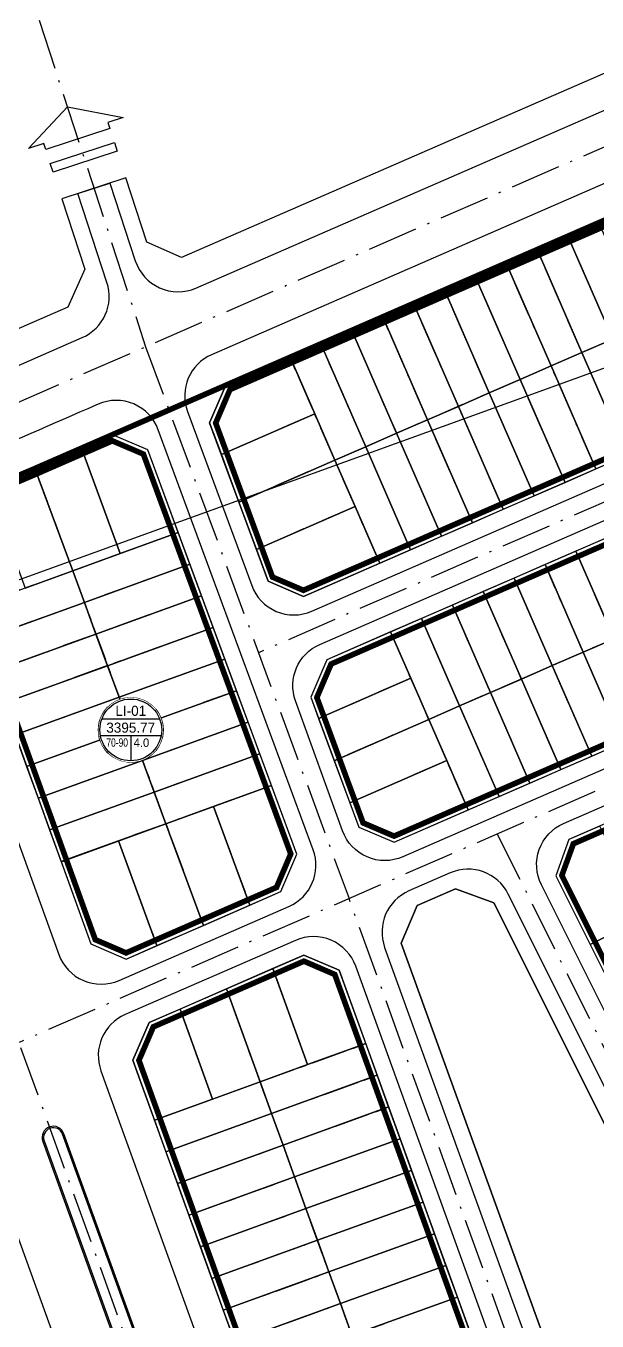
# Model space of a CAD drawing. Header units: metres. Extents: x 551291 to 569219, y 2064429 to 2066248.
# Drawn here: x 552850.6 to 552952.3, y 2065765.2 to 2065995.9 of the extents above; entities that cross this region are included whole.
import ezdxf
from ezdxf.enums import TextEntityAlignment as Align

# ---------------------------------------------------------------- set-up
doc = ezdxf.new("R2010")
doc.units = ezdxf.units.M
for name, pattern in [('ACAD_ISO10W100', [18.5, 12, -3, 0.5, -3]), ('CENTER', [2, 1.25, -0.25, 0.25, -0.25]), ('DOT', [0.25, 0, -0.25]), ('HIDDEN', [0.375, 0.25, -0.125])]:
    doc.linetypes.add(name, pattern=pattern)
doc.layers.add('boDnv', color=54, linetype='CONTINUOUS', lineweight=25)
for name, color, linetype in [('BoThamCo', 94, 'CONTINUOUS'), ('ChiaLo', 128, 'CENTER'), ('datOlienke', 42, 'CONTINUOUS'), ('ghi_chu', 7, 'CONTINUOUS'), ('LogDg', 7, 'CONTINUOUS'), ('LoLK', 6, 'CONTINUOUS'), ('RANHGIOI', 2, 'HIDDEN'), ('TimDg', 222, 'CONTINUOUS'), ('ViaHeS', 32, 'CONTINUOUS')]:
    doc.layers.add(name, color=color, linetype=linetype)
doc.styles.add('avh', font='')
doc.styles.add('rms', font='romans.shx', dxfattribs={"width": 0.7, "bigfont": 'vns.shx'})
doc.styles.get('avh').set_extended_font_data('.VnAvantH')
doc.linetypes.add('ADL', pattern='A,0.125,-0.15,["++",rms,S=0.5,R=0,X=0,Y=-0.2245],-1.35,1.125', length=2.75)

# ---------------------------------------------------------------- blocks, each defined once
blk = doc.blocks.new('sl')
at = {"layer": 'ghi_chu', "color": 158}
blk.add_circle((0, 0), 5.75, dxfattribs=at)
at = {"color": 158, "linetype": 'DOT'}
blk.add_wipeout([(0, 5.75), (0.97, 5.67), (1.86, 5.44), (2.47, 5.19), (3.13, 4.82), (3.79, 4.32), (4.43, 3.67), (4.91, 2.99), (5.2, 2.45), (5.53, 1.57), (5.7, 0.77), (5.75, 0), (5.69, -0.85), (5.5, -1.69), (5.23, -2.38), (4.83, -3.13), (4.38, -3.72), (3.93, -4.2), (2.99, -4.91), (2.42, -5.22), (1.54, -5.54), (0.63, -5.72), (0, -5.75), (-0.86, -5.69), (-1.59, -5.52), (-2.41, -5.22), (-3.14, -4.82), (-3.72, -4.39), (-4.31, -3.8), (-4.85, -3.09), (-5.21, -2.43), (-5.52, -1.6), (-5.69, -0.85), (-5.75, 0), (-5.66, 1.01), (-5.49, 1.72), (-5.12, 2.62), (-4.44, 3.66), (-3.55, 4.52), (-2.72, 5.07), (-1.72, 5.49), (-0.8, 5.69)], dxfattribs=at).dxf.layer = 'ghi_chu'
at = {"layer": 'ghi_chu', "color": 32}
for points in [[(-5.12, 2), (5.12, 2)], [(-5.41, -1), (5.41, -1)], [(0, -1), (0, -5.5)]]:
    blk.add_lwpolyline(points, dxfattribs=at)
at = {"layer": 'ghi_chu'}
blk.add_circle((0, 0), 5.5, dxfattribs=at)
at = {"layer": 'ghi_chu', "style": 'avh'}
for tag, height, p in [('SOLO', 1.25, (0, 2.51)), ('DT', 1.5, (-0.01, -0.49))]:
    blk.add_attdef(tag, text='', height=height, dxfattribs=at).set_placement(p, align=Align.CENTER)
blk.add_attdef('MD', text='', height=1.25, dxfattribs=at).set_placement((-0.5, -3), align=Align.RIGHT)
blk.add_attdef('TC', (0.5, -3.02), '', height=1.25, dxfattribs=at)

msp = doc.modelspace()

# ---------------------------------------------------------------- linework, layer by layer
at = {"layer": 'boDnv', "color": 10, "linetype": 'ADL', "ltscale": 0.25, "const_width": 1}
for points in [[(553024.786, 2065991.229), (553030.856, 2065989.027), (553043.93, 2065962.887), (553041.876, 2065957.225), (552899.994, 2065895.381), (552894.474, 2065897.736), (552884.36, 2065925.169), (552886.902, 2065931.128)], [(553064.795, 2065921.169), (553054.149, 2065942.455), (553048.079, 2065944.657), (552904.92, 2065882.256), (552902.377, 2065876.298), (552910.613, 2065853.958), (552916.133, 2065851.603), (553062.741, 2065915.508)], [(552980.921, 2065859.724), (552974.851, 2065861.926), (552948.059, 2065850.247), (552946.005, 2065844.585), (552995.422, 2065745.781), (553001.15, 2065744.071), (553026.434, 2065758.781), (553028.293, 2065765.009)], [(552917.258, 2065695.263), (552912.116, 2065697.131), (552870.689, 2065811.67), (552873.259, 2065817.643), (552900.076, 2065829.332), (552905.564, 2065826.97), (552945.412, 2065716.797), (552943.038, 2065710.262)]]:
    msp.add_lwpolyline(points, close=True, dxfattribs=at)
msp.add_lwpolyline([(552851.679, 2065915.78, -0.0018325), (552839.612, 2065910.657), (552837.021, 2065904.757), (552862.914, 2065833.167), (552868.403, 2065830.805), (552895.187, 2065842.475), (552897.729, 2065848.433), (552871.477, 2065919.643), (552865.957, 2065921.998), (552853.373, 2065916.513, -0.0014744)], format="xyb", close=True, dxfattribs=at)
at = {"layer": 'BoThamCo'}
msp.add_lwpolyline([(552933.903, 2065839.721), (552927.083, 2065842.195), (552920.263, 2065839.222), (552917.38, 2065832.522), (552957.018, 2065722.93), (552963.04, 2065720.742), (552982.243, 2065731.914), (552984.328, 2065738.9)], close=True, dxfattribs=at)
msp.add_lwpolyline([(552853.81, 2065797.328), (552890.508, 2065695.865, 1), (552893.8, 2065697.055), (552857.102, 2065798.519, 1)], format="xyb", close=True, dxfattribs=at)
at = {"layer": 'ChiaLo', "ltscale": 5}
for p, q in [((552962.335, 2065870.651), (552948.518, 2065902.35)), ((552956.835, 2065868.254), (552943.017, 2065899.953)), ((552951.334, 2065865.856), (552937.517, 2065897.556)), ((552945.834, 2065863.459), (552932.017, 2065895.158)), ((552940.334, 2065861.061), (552926.517, 2065892.761)), ((552934.834, 2065858.664), (552921.016, 2065890.363)), ((552929.334, 2065856.266), (552915.516, 2065887.966))]:
    msp.add_line(p, q, dxfattribs=at)
for points in [[(553038.294, 2065976.391), (552888.485, 2065911.091)], [(552963.083, 2065921.79), (552947.1, 2065958.458)], [(552957.583, 2065919.392), (552941.6, 2065956.06)], [(552952.083, 2065916.995), (552936.1, 2065953.663)], [(552946.583, 2065914.598), (552930.6, 2065951.266)], [(552941.083, 2065912.2), (552925.1, 2065948.868)], [(552935.582, 2065909.803), (552919.599, 2065946.471)], [(552930.082, 2065907.405), (552914.099, 2065944.073)], [(552924.582, 2065905.008), (552908.599, 2065941.676)], [(552919.082, 2065902.61), (552903.099, 2065939.278)], [(552913.582, 2065900.213), (552897.599, 2065936.881)], [(553060.243, 2065932.505), (552905.462, 2065865.039)], [(552901.994, 2065926.797), (552885.366, 2065919.549)], [(552860.436, 2065920.682), (552867.356, 2065901.91)], [(552852.171, 2065917.081), (552882.169, 2065835.712)], [(552909.186, 2065910.296), (552891.603, 2065902.632)], [(552877.7, 2065905.652), (552840.512, 2065892.201)], [(552879.776, 2065900.022), (552842.552, 2065886.559)], [(552881.851, 2065894.392), (552844.593, 2065880.917)], [(552883.927, 2065888.763), (552846.634, 2065875.274)], [(552886.002, 2065883.133), (552848.675, 2065869.632)], [(552919.112, 2065879.715), (552902.691, 2065872.557)], [(552888.078, 2065877.503), (552850.692, 2065863.981)], [(552890.153, 2065871.873), (552852.733, 2065858.339)], [(552892.229, 2065866.244), (552854.774, 2065852.697)], [(552925.506, 2065865.048), (552908.234, 2065857.52)], [(552894.304, 2065860.614), (552856.814, 2065847.054)], [(552883.96, 2065856.872), (552890.433, 2065839.313)], [(552867.033, 2065850.75), (552873.904, 2065832.111)], [(552951.032, 2065832.298), (552986.807, 2065850.191)], [(552900.739, 2065810.909), (552894.552, 2065828.015)], [(552930.606, 2065701.872), (552886.285, 2065824.412)], [(552883.812, 2065804.787), (552878.018, 2065820.808)], [(552873.468, 2065801.046), (552911.083, 2065814.65)], [(552875.509, 2065795.403), (552913.124, 2065809.008)], [(552877.55, 2065789.761), (552915.165, 2065803.366)], [(552879.59, 2065784.119), (552917.206, 2065797.724)], [(552881.631, 2065778.476), (552919.246, 2065792.081)], [(552883.672, 2065772.834), (552921.287, 2065786.439)], [(552885.712, 2065767.192), (552923.328, 2065780.797)], [(552887.753, 2065761.55), (552925.368, 2065775.154)], [(552889.794, 2065755.907), (552927.409, 2065769.512)]]:
    msp.add_lwpolyline(points, dxfattribs=at)
at = {"layer": 'datOlienke'}
for points in [[(553024.752, 2065992.305), (553031.572, 2065989.831), (553045.016, 2065962.95), (553042.669, 2065956.48), (552899.998, 2065894.292), (552893.685, 2065896.985), (552883.285, 2065925.196), (552886.138, 2065931.886)], [(553065.881, 2065921.232), (553054.865, 2065943.259), (553048.045, 2065945.733), (552904.156, 2065883.014), (552901.302, 2065876.325), (552909.824, 2065853.208), (552916.137, 2065850.514), (553063.534, 2065914.763)], [(552981.637, 2065860.528), (552974.817, 2065863.002), (552947.265, 2065850.992), (552944.918, 2065844.522), (552994.721, 2065744.947), (553001.279, 2065742.989), (553027.279, 2065758.116), (553029.364, 2065765.102)], [(552917.357, 2065694.164), (552911.334, 2065696.351), (552869.614, 2065811.702), (552872.497, 2065818.402), (552900.073, 2065830.422), (552906.357, 2065827.718), (552946.476, 2065716.796), (552943.855, 2065709.58)]]:
    msp.add_lwpolyline(points, close=True, dxfattribs=at)
msp.add_lwpolyline([(552851.284, 2065916.699, -0.0018883), (552838.856, 2065911.424), (552835.944, 2065904.793), (552862.121, 2065832.42), (552868.405, 2065829.715), (552895.951, 2065841.717), (552898.805, 2065848.406), (552872.266, 2065920.393), (552865.953, 2065923.087), (552852.973, 2065917.429, -0.0014744)], format="xyb", close=True, dxfattribs=at)
at = {"layer": 'LogDg'}
for points in [[(552639.202, 2065871.968), (552738.155, 2065899.334, 0.4277016), (552743.627, 2065909.528), (552738.5, 2065925.229), (552744.203, 2065927.092), (552749.644, 2065910.432, 0.4008529), (552759.381, 2065905.204), (552784.226, 2065912.075, 0.4373271), (552794.328, 2065931.649), (552793.661, 2065933.489), (552779.573, 2065976.63), (552802.387, 2065984.081), (552816.354, 2065941.309), (552817.213, 2065938.942, 0.4297542), (552837.166, 2065930.248, 0.0010787), (552844.189, 2065933.242, 0.0014744), (552845.781, 2065933.93), (552860.589, 2065940.384, 0.386536), (552864.997, 2065950.201), (552859.822, 2065966.05), (552865.525, 2065967.912), (552870.047, 2065954.065, 0.4424436), (552880.848, 2065949.215), (553019.741, 2066009.756, 0.4142136)], [(552839.779, 2065918.324, 0.3988265), (552831.513, 2065899.405), (552856.431, 2065830.509, 0.4330459), (552867.15, 2065825.896), (552897.406, 2065839.079, 0.3974101), (552901.717, 2065849.18), (552874.144, 2065923.971, 0.431261), (552863.441, 2065928.537), (552863.012, 2065928.35, -0.0037754), (552839.779, 2065918.324)], [(552853.575, 2065797.243), (552890.273, 2065695.78, 1), (552894.035, 2065697.14), (552857.337, 2065798.604, 1), (552853.575, 2065797.243)]]:
    msp.add_lwpolyline(points, format="xyb", dxfattribs=at)
for points in [[(552901.47, 2065891.661), (553044.997, 2065954.222, 0.429738), (553048.955, 2065965.134), (553034.173, 2065994.69, 0.3988577), (553023.822, 2065998.445), (552883.643, 2065937.343, 0.3973692), (552879.333, 2065927.242), (552890.767, 2065896.227, 0.431261)], [(552906.955, 2065852.525), (552898.578, 2065875.686, -0.3955879), (552902.905, 2065885.741), (553048.458, 2065949.186, -0.3988577), (553058.81, 2065945.431), (553069.82, 2065923.417, -0.429738), (553065.862, 2065912.504), (552917.675, 2065847.912, -0.4330878)], [(552991.892, 2065743.897), (552942.356, 2065842.938, -0.429738), (552946.315, 2065853.85), (552973.854, 2065865.854, -0.3988577), (552984.206, 2065862.099), (553032.184, 2065766.17, -0.3958327), (553029.052, 2065755.677), (553003.07, 2065740.56, -0.4328365)], [(552965.406, 2065718.648), (552984.016, 2065729.475, 0.3958327), (552987.148, 2065739.968), (552936.471, 2065841.293, 0.3988577), (552926.119, 2065845.048), (552918.78, 2065841.848, 0.3955879), (552914.453, 2065831.794), (552953.86, 2065722.842, 0.4679364)], [(552898.572, 2065833.042), (552868.257, 2065819.833, 0.3956287), (552863.929, 2065809.778), (552905.541, 2065694.73, 0.4679364), (552917.087, 2065690.536), (552946.078, 2065707.403, 0.3624568), (552949.578, 2065717.039), (552909.29, 2065828.429, 0.4330459)], [(552800.514, 2065794.003), (552831.547, 2065805.227, -0.4142136), (552841.791, 2065800.425), (552884.396, 2065682.629, -0.4210432), (552879.418, 2065672.323), (552848.124, 2065661.821, -0.4074168), (552838.056, 2065666.685), (552795.712, 2065783.759, -0.4142136)]]:
    msp.add_lwpolyline(points, format="xyb", close=True, dxfattribs=at)
at = {"layer": 'LogDg', "ltscale": 0.75}
for points in [[(552853.75, 2065974.939), (552851.028, 2065974.05), (552857.954, 2065981.476), (552867.902, 2065979.562), (552865.18, 2065978.673), (552865.519, 2065977.636), (552854.088, 2065973.902)], [(552866.825, 2065973.596), (552855.418, 2065969.871), (552854.887, 2065971.418), (552866.317, 2065975.152)]]:
    msp.add_lwpolyline(points, close=True, dxfattribs=at)
at = {"layer": 'LoLK'}
for points in [[(552952.601, 2065960.855), (552947.1, 2065958.458), (552955.092, 2065940.124), (552960.592, 2065942.521)], [(552947.1, 2065958.458), (552941.6, 2065956.06), (552949.592, 2065937.726), (552955.092, 2065940.124)], [(552941.6, 2065956.06), (552936.1, 2065953.663), (552944.091, 2065935.329), (552949.592, 2065937.726)], [(552936.1, 2065953.663), (552930.6, 2065951.266), (552938.591, 2065932.932), (552944.091, 2065935.329)], [(552930.6, 2065951.266), (552925.1, 2065948.868), (552933.091, 2065930.534), (552938.591, 2065932.932)], [(552925.1, 2065948.868), (552919.599, 2065946.471), (552927.591, 2065928.137), (552933.091, 2065930.534)], [(552919.599, 2065946.471), (552914.099, 2065944.073), (552922.091, 2065925.739), (552927.591, 2065928.137)], [(552914.099, 2065944.073), (552908.599, 2065941.676), (552916.59, 2065923.342), (552922.091, 2065925.739)], [(552908.599, 2065941.676), (552903.099, 2065939.278), (552911.09, 2065920.944), (552916.59, 2065923.342)], [(552903.099, 2065939.278), (552897.599, 2065936.881), (552901.994, 2065926.797), (552905.59, 2065918.547), (552911.09, 2065920.944)], [(552955.092, 2065940.124), (552949.592, 2065937.726), (552957.583, 2065919.392), (552963.083, 2065921.79)], [(552949.592, 2065937.726), (552944.091, 2065935.329), (552952.083, 2065916.995), (552957.583, 2065919.392)], [(552897.599, 2065936.881), (552886.138, 2065931.886), (552883.285, 2065925.196), (552885.366, 2065919.549), (552901.994, 2065926.797)], [(552944.091, 2065935.329), (552938.591, 2065932.932), (552946.583, 2065914.598), (552952.083, 2065916.995)], [(552938.591, 2065932.932), (552933.091, 2065930.534), (552941.083, 2065912.2), (552946.583, 2065914.598)], [(552933.091, 2065930.534), (552927.591, 2065928.137), (552935.582, 2065909.803), (552941.083, 2065912.2)], [(552927.591, 2065928.137), (552922.091, 2065925.739), (552930.082, 2065907.405), (552935.582, 2065909.803)], [(552901.994, 2065926.797), (552885.366, 2065919.549), (552888.485, 2065911.091), (552905.59, 2065918.547)], [(552922.091, 2065925.739), (552916.59, 2065923.342), (552924.582, 2065905.008), (552930.082, 2065907.405)], [(552872.266, 2065920.393), (552865.953, 2065923.087), (552860.436, 2065920.682), (552867.356, 2065901.91), (552877.7, 2065905.652)], [(552916.59, 2065923.342), (552911.09, 2065920.944), (552919.082, 2065902.61), (552924.582, 2065905.008)], [(552911.09, 2065920.944), (552905.59, 2065918.547), (552909.186, 2065910.296), (552913.582, 2065900.213), (552919.082, 2065902.61)], [(552905.59, 2065918.547), (552888.485, 2065911.091), (552891.603, 2065902.632), (552909.186, 2065910.296)], [(552909.186, 2065910.296), (552891.603, 2065902.632), (552893.685, 2065896.985), (552899.998, 2065894.292), (552913.582, 2065900.213)], [(552879.776, 2065900.022), (552877.7, 2065905.652), (552867.356, 2065901.91), (552858.892, 2065898.849), (552860.968, 2065893.219)], [(552954.018, 2065904.748), (552948.518, 2065902.35), (552955.31, 2065886.767), (552960.81, 2065889.164)], [(552948.518, 2065902.35), (552943.017, 2065899.953), (552949.81, 2065884.369), (552955.31, 2065886.767)], [(552881.851, 2065894.392), (552879.776, 2065900.022), (552860.968, 2065893.219), (552863.043, 2065887.59)], [(552858.892, 2065898.849), (552850.429, 2065895.788), (552840.512, 2065892.201), (552842.552, 2065886.559), (552860.968, 2065893.219)], [(552943.017, 2065899.953), (552937.517, 2065897.556), (552944.31, 2065881.972), (552949.81, 2065884.369)], [(552937.517, 2065897.556), (552932.017, 2065895.158), (552938.81, 2065879.574), (552944.31, 2065881.972)], [(552860.968, 2065893.219), (552842.552, 2065886.559), (552844.593, 2065880.917), (552863.043, 2065887.59)], [(552883.927, 2065888.763), (552881.851, 2065894.392), (552863.043, 2065887.59), (552865.119, 2065881.96)], [(552932.017, 2065895.158), (552926.517, 2065892.761), (552933.309, 2065877.177), (552938.81, 2065879.574)], [(552926.517, 2065892.761), (552921.016, 2065890.363), (552927.809, 2065874.779), (552933.309, 2065877.177)], [(552886.002, 2065883.133), (552883.927, 2065888.763), (552865.119, 2065881.96), (552867.194, 2065876.33)], [(552921.016, 2065890.363), (552915.516, 2065887.966), (552919.112, 2065879.715), (552922.309, 2065872.382), (552927.809, 2065874.779)], [(552863.043, 2065887.59), (552844.593, 2065880.917), (552846.634, 2065875.274), (552865.119, 2065881.96)], [(552915.516, 2065887.966), (552904.156, 2065883.014), (552901.302, 2065876.325), (552902.691, 2065872.557), (552919.112, 2065879.715)], [(552955.31, 2065886.767), (552949.81, 2065884.369), (552956.835, 2065868.254), (552962.335, 2065870.651)], [(552949.81, 2065884.369), (552944.31, 2065881.972), (552951.334, 2065865.856), (552956.835, 2065868.254)], [(552865.119, 2065881.96), (552846.634, 2065875.274), (552848.675, 2065869.632), (552867.194, 2065876.33)], [(552888.078, 2065877.503), (552886.002, 2065883.133), (552867.194, 2065876.33), (552869.27, 2065870.7)], [(552944.31, 2065881.972), (552938.81, 2065879.574), (552945.834, 2065863.459), (552951.334, 2065865.856)], [(552919.112, 2065879.715), (552902.691, 2065872.557), (552905.462, 2065865.039), (552922.309, 2065872.382)], [(552938.81, 2065879.574), (552933.309, 2065877.177), (552940.334, 2065861.061), (552945.834, 2065863.459)], [(552890.153, 2065871.873), (552888.078, 2065877.503), (552869.27, 2065870.7), (552871.345, 2065865.071)], [(552933.309, 2065877.177), (552927.809, 2065874.779), (552934.834, 2065858.664), (552940.334, 2065861.061)], [(552867.194, 2065876.33), (552848.651, 2065869.623), (552850.692, 2065863.981), (552869.27, 2065870.7)], [(552927.809, 2065874.779), (552922.309, 2065872.382), (552925.506, 2065865.048), (552929.334, 2065856.266), (552934.834, 2065858.664)], [(552922.309, 2065872.382), (552905.462, 2065865.039), (552908.234, 2065857.52), (552925.506, 2065865.048)], [(552869.27, 2065870.7), (552850.692, 2065863.981), (552852.733, 2065858.339), (552871.345, 2065865.071)], [(552892.229, 2065866.244), (552890.153, 2065871.873), (552871.345, 2065865.071), (552873.421, 2065859.441)], [(552894.304, 2065860.614), (552892.229, 2065866.244), (552873.421, 2065859.441), (552875.496, 2065853.811)], [(552871.345, 2065865.071), (552852.733, 2065858.339), (552854.774, 2065852.697), (552873.421, 2065859.441)], [(552925.506, 2065865.048), (552908.234, 2065857.52), (552909.824, 2065853.208), (552916.137, 2065850.514), (552929.334, 2065856.266)], [(552873.421, 2065859.441), (552854.774, 2065852.697), (552856.814, 2065847.054), (552875.496, 2065853.811)], [(552898.805, 2065848.406), (552894.304, 2065860.614), (552883.96, 2065856.872), (552890.433, 2065839.313), (552895.951, 2065841.717)], [(552883.96, 2065856.872), (552875.496, 2065853.811), (552882.169, 2065835.712), (552890.433, 2065839.313)], [(552875.496, 2065853.811), (552867.033, 2065850.75), (552873.904, 2065832.111), (552882.169, 2065835.712)], [(552952.779, 2065853.396), (552947.265, 2065850.992), (552944.918, 2065844.522), (552951.032, 2065832.298), (552960.87, 2065837.219)], [(552867.033, 2065850.75), (552856.826, 2065847.059), (552862.121, 2065832.42), (552868.405, 2065829.715), (552873.904, 2065832.111)], [(552971.604, 2065835.878), (552968.92, 2065841.245), (552960.87, 2065837.219), (552951.032, 2065832.298), (552953.716, 2065826.932)], [(552906.357, 2065827.718), (552900.073, 2065830.422), (552894.552, 2065828.015), (552900.739, 2065810.909), (552911.083, 2065814.65)], [(552894.552, 2065828.015), (552886.285, 2065824.412), (552892.276, 2065807.848), (552900.739, 2065810.909)], [(552886.285, 2065824.412), (552878.018, 2065820.808), (552883.812, 2065804.787), (552892.276, 2065807.848)], [(552878.018, 2065820.808), (552872.497, 2065818.402), (552869.614, 2065811.702), (552873.468, 2065801.046), (552883.812, 2065804.787)], [(552913.124, 2065809.008), (552911.083, 2065814.65), (552900.739, 2065810.909), (552892.276, 2065807.848), (552894.316, 2065802.206)], [(552892.276, 2065807.848), (552883.812, 2065804.787), (552873.468, 2065801.046), (552875.509, 2065795.403), (552894.316, 2065802.206)], [(552915.165, 2065803.366), (552913.124, 2065809.008), (552894.316, 2065802.206), (552896.357, 2065796.563)], [(552917.206, 2065797.724), (552915.165, 2065803.366), (552896.357, 2065796.563), (552898.398, 2065790.921)], [(552894.316, 2065802.206), (552875.509, 2065795.403), (552877.55, 2065789.761), (552896.357, 2065796.563)], [(552896.357, 2065796.563), (552877.55, 2065789.761), (552879.59, 2065784.119), (552898.398, 2065790.921)], [(552919.246, 2065792.081), (552917.206, 2065797.724), (552898.398, 2065790.921), (552900.439, 2065785.279)], [(552921.287, 2065786.439), (552919.246, 2065792.081), (552900.439, 2065785.279), (552902.479, 2065779.637)], [(552900.439, 2065785.279), (552898.398, 2065790.921), (552879.59, 2065784.119), (552881.631, 2065778.476)], [(552900.439, 2065785.279), (552881.631, 2065778.476), (552883.672, 2065772.834), (552902.479, 2065779.637)], [(552923.328, 2065780.797), (552921.287, 2065786.439), (552902.479, 2065779.637), (552904.52, 2065773.994)], [(552925.368, 2065775.154), (552923.328, 2065780.797), (552904.52, 2065773.994), (552906.561, 2065768.352)], [(552902.479, 2065779.637), (552883.672, 2065772.834), (552885.712, 2065767.192), (552904.52, 2065773.994)], [(552906.561, 2065768.352), (552904.52, 2065773.994), (552885.712, 2065767.192), (552887.753, 2065761.55)], [(552927.409, 2065769.512), (552925.368, 2065775.154), (552906.561, 2065768.352), (552908.602, 2065762.71)], [(552929.45, 2065763.87), (552927.409, 2065769.512), (552908.602, 2065762.71), (552910.642, 2065757.067)], [(552908.602, 2065762.71), (552906.561, 2065768.352), (552887.753, 2065761.55), (552889.794, 2065755.907)]]:
    msp.add_lwpolyline(points, close=True, dxfattribs=at)
for points in [[(552860.436, 2065920.682), (552852.973, 2065917.429, -0.0007009), (552852.171, 2065917.081), (552858.892, 2065898.849), (552867.356, 2065901.91)], [(552852.171, 2065917.081, -0.0007735), (552851.284, 2065916.699, -0.0011253), (552843.883, 2065913.544), (552850.429, 2065895.788), (552858.892, 2065898.849)]]:
    msp.add_lwpolyline(points, format="xyb", close=True, dxfattribs=at)
at = {"layer": 'RANHGIOI', "color": 1, "ltscale": 9, "const_width": 1}
msp.add_lwpolyline([(553192.795, 2066065.552), (552852.13, 2065917.062), (552851.284, 2065916.699, -0.0051374), (552817.38, 2065902.569), (552530.906, 2065823.343, -0.0205674), (552489.898, 2065813.798), (552444.68, 2065805.217, -0.0212183), (552401.701, 2065798.935), (552284.485, 2065786.856), (552281.659, 2065769.592, 0.128574), (552287.703, 2065705.115), (552292.618, 2065691.616, 0.0394083), (552300.98, 2065673.287), (552313.951, 2065649.921), (552360.554, 2065580.983, -0.11987), (552385.419, 2065514.078), (552400.206, 2065388.529), (552403.648, 2065367.199), (552408.852, 2065368.84), (552857.643, 2065519.452, 0.0506838), (553038.548, 2065601.341), (553209.442, 2065700.633)], format="xyb", dxfattribs=at)
at = {"layer": 'TimDg', "linetype": 'ACAD_ISO10W100', "ltscale": 0.75}
for points in [[(553034.567, 2065299.888), (552942.401, 2065557.535), (552804.985, 2065937.469), (552748.68, 2066109.888)], [(552822.75, 2066089.236), (552871.888, 2065938.764), (552908.123, 2065840.476)], [(553058.202, 2065956.706), (552891.984, 2065884.253)], [(553079.067, 2065914.988), (552849.334, 2065814.851)], [(552934.486, 2065851.967), (553017.757, 2065685.474)], [(552955.522, 2065709.426), (552908.123, 2065840.476)]]:
    msp.add_lwpolyline(points, dxfattribs=at)
msp.add_lwpolyline([(552289.667, 2065799.453), (552400.471, 2065810.872, 0.0212183), (552442.442, 2065817.006), (552487.661, 2065825.588, 0.0205674), (552527.708, 2065834.909), (552813.516, 2065913.95, 0.0050405), (552846.554, 2065927.728, 0.0014744), (552848.178, 2065928.43), (553187.595, 2066076.376), (553216.027, 2066091.348)], format="xyb", dxfattribs=at)
at = {"layer": 'ViaHeS', "elevation": 0}
msp.add_lwpolyline([(553017.343, 2066015.257), (552934.453, 2065979.126), (552878.254, 2065954.63), (552872.119, 2065957.385), (552868.377, 2065968.843), (552856.97, 2065965.118), (552861.068, 2065952.568), (552858.037, 2065945.817), (552832.202, 2065934.556), (552823.612, 2065938.413), (552808.09, 2065985.943), (552773.869, 2065974.768), (552789.466, 2065927.005), (552784.893, 2065918.485), (552757.865, 2065911.01), (552751.494, 2065914.431), (552747.055, 2065928.023), (552735.648, 2065924.298), (552739.916, 2065911.229), (552736.649, 2065905.143), (552638.577, 2065878.021)], dxfattribs=at)
at = {"layer": 'ViaHeS'}
for points in [[(553024.752, 2065992.305), (553031.572, 2065989.831), (553045.016, 2065962.95), (553042.669, 2065956.48), (552899.998, 2065894.292), (552893.685, 2065896.985), (552883.285, 2065925.196), (552886.138, 2065931.886)], [(553065.881, 2065921.232), (553054.865, 2065943.259), (553048.045, 2065945.733), (552904.156, 2065883.014), (552901.302, 2065876.325), (552909.824, 2065853.208), (552916.137, 2065850.514), (553063.534, 2065914.763)], [(552981.637, 2065860.528), (552974.817, 2065863.002), (552947.265, 2065850.992), (552944.918, 2065844.522), (552994.721, 2065744.947), (553001.279, 2065742.989), (553027.279, 2065758.116), (553029.364, 2065765.102)], [(552957.018, 2065722.93), (552917.38, 2065832.522), (552920.263, 2065839.222), (552927.083, 2065842.195), (552933.903, 2065839.721), (552984.328, 2065738.9), (552982.243, 2065731.914), (552963.04, 2065720.742)], [(552917.357, 2065694.164), (552911.334, 2065696.351), (552869.614, 2065811.702), (552872.497, 2065818.402), (552900.073, 2065830.422), (552906.357, 2065827.718), (552946.476, 2065716.796), (552943.855, 2065709.58)]]:
    msp.add_lwpolyline(points, close=True, dxfattribs=at)
msp.add_lwpolyline([(552851.284, 2065916.699, -0.0018883), (552838.856, 2065911.424), (552835.944, 2065904.793), (552862.121, 2065832.42), (552868.405, 2065829.715), (552895.951, 2065841.717), (552898.805, 2065848.406), (552872.266, 2065920.393), (552865.953, 2065923.087), (552852.973, 2065917.429, -0.0014744)], format="xyb", close=True, dxfattribs=at)

# ---------------------------------------------------------------- next in the draw order: block references
at = {"layer": 'ghi_chu'}
ref = msp.add_blockref('sl', (552869.241, 2065870.518), dxfattribs=at)
ref.add_attrib('DT', '3395.77', dxfattribs={"height": 1.8, "style": 'avh'}).set_placement((552869.226, 2065870.024), align=Align.CENTER)
ref.add_attrib('MD', '70-90', dxfattribs={"height": 1.5, "style": 'avh', "width": 0.75}).set_placement((552868.74, 2065867.521), align=Align.RIGHT)
ref.add_attrib('TC', '4.0', (552869.741, 2065867.498), dxfattribs={"height": 1.5, "style": 'avh'})
ref.add_attrib('SOLO', 'Li-01', dxfattribs={"height": 1.8, "style": 'avh'}).set_placement((552869.241, 2065873.024), align=Align.CENTER)

# ---------------------------------------------------------------- next in the draw order: linework, layer by layer
at = {"layer": 'ViaHeS'}
msp.add_xline((552784.171, 2065873.696), (0.94038149, 0.34012154), dxfattribs=at)

doc.saveas('drawing.dxf')
